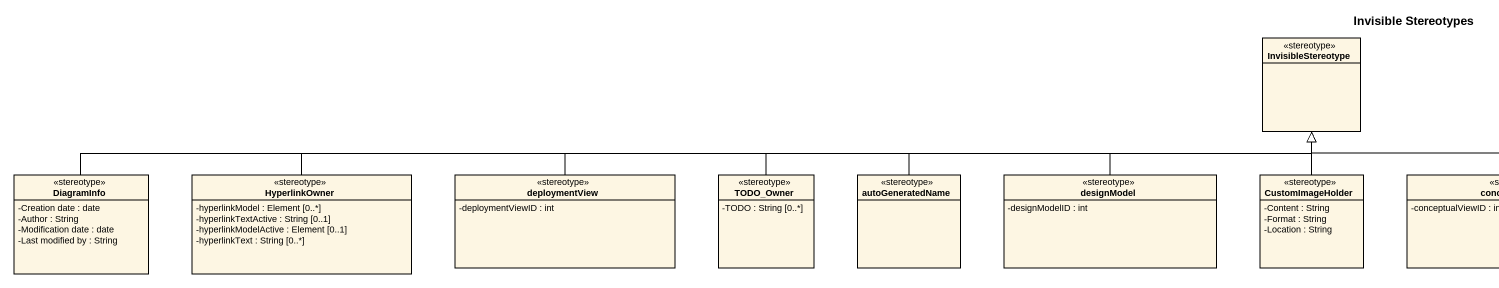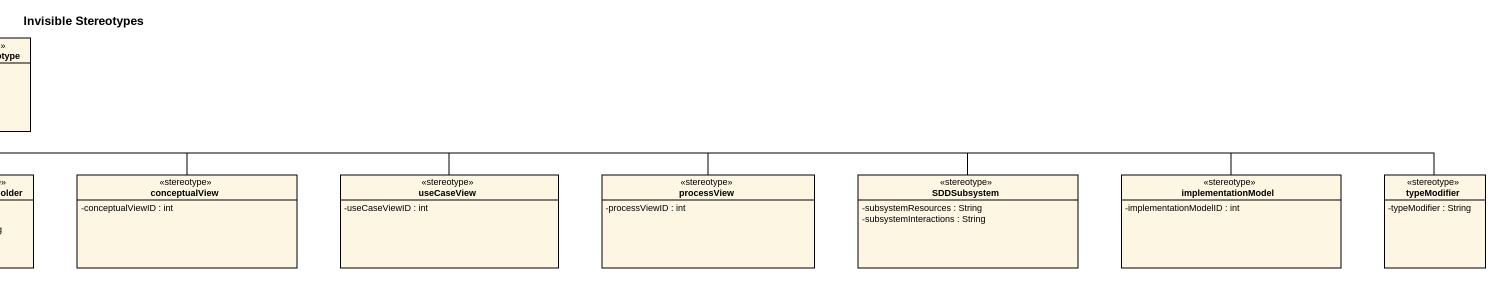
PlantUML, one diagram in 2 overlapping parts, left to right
@startuml
title Invisible Stereotypes
hide circle
hide empty members
skinparam classAttributeIconSize 0
class InvisibleStereotype <<stereotype>>
class DiagramInfo <<stereotype>> {
  -Creation date : date
  -Author : String
  -Modification date : date
  -Last modified by : String
}
class HyperlinkOwner <<stereotype>> {
  -hyperlinkModel : Element [0..*]
  -hyperlinkTextActive : String [0..1]
  -hyperlinkModelActive : Element [0..1]
  -hyperlinkText : String [0..*]
}
class deploymentView <<stereotype>> {
  -deploymentViewID : int
}
class TODO_Owner <<stereotype>> {
  -TODO : String [0..*]
}
class autoGeneratedName <<stereotype>>
class designModel <<stereotype>> {
  -designModelID : int
}
class CustomImageHolder <<stereotype>> {
  -Content : String
  -Format : String
  -Location : String
}
class conceptualView <<stereotype>> {
  -conceptualViewID : int
}
class useCaseView <<stereotype>> {
  -useCaseViewID : int
}
class processView <<stereotype>> {
  -processViewID : int
}
class SDDSubsystem <<stereotype>> {
  -subsystemResources : String
  -subsystemInteractions : String
}
class implementationModel <<stereotype>> {
  -implementationModelID : int
}
class typeModifier <<stereotype>> {
  -typeModifier : String
}
DiagramInfo -right-|> InvisibleStereotype
HyperlinkOwner -right-|> InvisibleStereotype
deploymentView -right-|> InvisibleStereotype
TODO_Owner -right-|> InvisibleStereotype
autoGeneratedName -right-|> InvisibleStereotype
designModel -up-|> InvisibleStereotype
CustomImageHolder -up-|> InvisibleStereotype
conceptualView -up-|> InvisibleStereotype
useCaseView -left-|> InvisibleStereotype
processView -left-|> InvisibleStereotype
SDDSubsystem -left-|> InvisibleStereotype
implementationModel -left-|> InvisibleStereotype
typeModifier -left-|> InvisibleStereotype
@enduml
